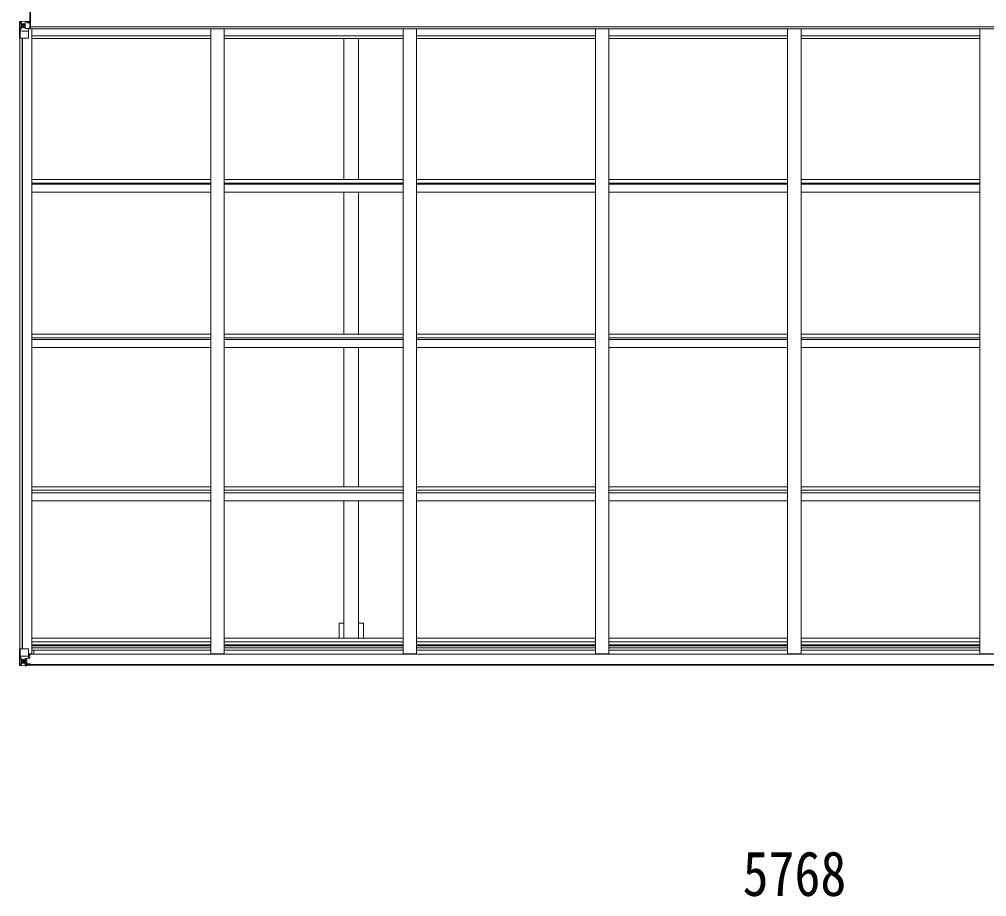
# Model space of a CAD drawing. Units: millimetres at full size; details may follow other scales. Extents: x -9783 to 33769, y -6828 to 6752.
# Drawn here: x 1770 to 5372, y 86 to 3354 of the extents above; entities that cross this region are included whole.
import ezdxf
from ezdxf.enums import TextEntityAlignment as Align

# ---------------------------------------------------------------- set-up
doc = ezdxf.new("R2010")
doc.units = ezdxf.units.MM
doc.header["$LTSCALE"] = 35
for name, color, linetype, lineweight in [('0-1_本体', 4, 'Continuous', 9), ('0-2_部品', 7, 'Continuous', 9), ('0-7_合掌部品', 3, 'Continuous', 9), ('0-A_寸法', 6, 'Continuous', 9)]:
    doc.layers.add(name, color=color, linetype=linetype, lineweight=lineweight)
doc.styles.add('ＭＳ ゴシック', font='')
doc.styles.get('ＭＳ ゴシック').set_extended_font_data('MS Gothic')

msp = doc.modelspace()

# ---------------------------------------------------------------- linework, layer by layer
at = {"layer": '0-1_本体'}
for p, q in [((1798.7, 3346.27), (1809.2, 3346.27)), ((1808.16, 3320.82), (1811.7, 3320.82)), ((7500.7, 3325.96), (1811.7, 3326.24)), ((1811.7, 3322.92), (1811.7, 3319.27)), ((7500.7, 3319.27), (1811.7, 3319.27)), ((1817.2, 3319.53), (1817.2, 990.3)), ((2483.2, 3319.53), (2483.2, 990.71)), ((2533.2, 3319.53), (2533.2, 990.71)), ((3199.2, 3319.53), (3199.2, 990.71)), ((3249.2, 3319.53), (3249.2, 990.71)), ((3915.2, 3319.53), (3915.2, 990.71)), ((3965.2, 3319.53), (3965.2, 990.71)), ((4631.2, 3319.53), (4631.2, 990.71)), ((4681.2, 3319.53), (4681.2, 990.71)), ((5347.2, 3319.53), (5347.2, 990.71)), ((1772.2, 3284.48), (1772.2, 1009.38)), ((1781.2, 3284.48), (1781.2, 1009.38)), ((1781.9, 3284.48), (1781.9, 1009.38)), ((1817.2, 3292.72), (2483.2, 3292.72)), ((1817.2, 3283.61), (2483.2, 3283.61)), ((2533.2, 3292.72), (3199.2, 3292.72)), ((2533.2, 3283.61), (3199.2, 3283.61)), ((2978.7, 3283.61), (2978.7, 2757.55)), ((3033.7, 3283.61), (3033.7, 2757.55)), ((3249.2, 3292.72), (3915.2, 3292.72)), ((3249.2, 3283.61), (3915.2, 3283.61)), ((3965.2, 3292.72), (4631.2, 3292.72)), ((3965.2, 3283.61), (4631.2, 3283.61)), ((4681.2, 3292.72), (5347.2, 3292.72)), ((4681.2, 3283.61), (5347.2, 3283.61)), ((1817.2, 2757.55), (2483.2, 2757.55)), ((1817.2, 2744.53), (2483.2, 2744.53)), ((1817.2, 2740.74), (2483.2, 2740.74)), ((2533.2, 2757.55), (3199.2, 2757.55)), ((2533.2, 2744.53), (3199.2, 2744.53)), ((2533.2, 2740.74), (3199.2, 2740.74)), ((3249.2, 2757.55), (3915.2, 2757.55)), ((3249.2, 2744.53), (3915.2, 2744.53)), ((3249.2, 2740.74), (3915.2, 2740.74)), ((3965.2, 2757.55), (4631.2, 2757.55)), ((3965.2, 2744.53), (4631.2, 2744.53)), ((3965.2, 2740.74), (4631.2, 2740.74)), ((4681.2, 2757.55), (5347.2, 2757.55)), ((4681.2, 2744.53), (5347.2, 2744.53)), ((4681.2, 2740.74), (5347.2, 2740.74)), ((1817.2, 2710.93), (2483.2, 2710.93)), ((2533.2, 2710.93), (3199.2, 2710.93)), ((2978.7, 2710.93), (2978.7, 2181.26)), ((3033.7, 2710.93), (3033.7, 2181.26)), ((3249.2, 2710.93), (3915.2, 2710.93)), ((3965.2, 2710.93), (4631.2, 2710.93)), ((4681.2, 2710.93), (5347.2, 2710.93)), ((1817.2, 2181.26), (2483.2, 2181.26)), ((1817.2, 2168.3), (2483.2, 2168.3)), ((2533.2, 2181.26), (3199.2, 2181.26)), ((2533.2, 2168.3), (3199.2, 2168.3)), ((3249.2, 2181.26), (3915.2, 2181.26)), ((3249.2, 2168.3), (3915.2, 2168.3)), ((3965.2, 2181.26), (4631.2, 2181.26)), ((3965.2, 2168.3), (4631.2, 2168.3)), ((4681.2, 2181.26), (5347.2, 2181.26)), ((4681.2, 2168.3), (5347.2, 2168.3)), ((1817.2, 2161.14), (2483.2, 2161.14)), ((1817.2, 2131.7), (2483.2, 2131.7)), ((2533.2, 2161.14), (3199.2, 2161.14)), ((2533.2, 2131.7), (3199.2, 2131.7)), ((2978.7, 2131.7), (2978.7, 1612.56)), ((3033.7, 2131.7), (3033.7, 1612.56)), ((3249.2, 2161.14), (3915.2, 2161.14)), ((3249.2, 2131.7), (3915.2, 2131.7)), ((3965.2, 2161.14), (4631.2, 2161.14)), ((3965.2, 2131.7), (4631.2, 2131.7)), ((4681.2, 2161.14), (5347.2, 2161.14)), ((4681.2, 2131.7), (5347.2, 2131.7)), ((1817.2, 1612.56), (2483.2, 1612.56)), ((1817.2, 1599.72), (2483.2, 1599.72)), ((1817.2, 1589.75), (2483.2, 1589.75)), ((2533.2, 1612.56), (3199.2, 1612.56)), ((2533.2, 1599.72), (3199.2, 1599.72)), ((2533.2, 1589.75), (3199.2, 1589.75)), ((3249.2, 1612.56), (3915.2, 1612.56)), ((3249.2, 1599.72), (3915.2, 1599.72)), ((3249.2, 1589.75), (3915.2, 1589.75)), ((3965.2, 1612.56), (4631.2, 1612.56)), ((3965.2, 1599.72), (4631.2, 1599.72)), ((3965.2, 1589.75), (4631.2, 1589.75)), ((4681.2, 1612.56), (5347.2, 1612.56)), ((4681.2, 1599.72), (5347.2, 1599.72)), ((4681.2, 1589.75), (5347.2, 1589.75)), ((1817.2, 1560.75), (2483.2, 1560.75)), ((2533.2, 1560.75), (3199.2, 1560.75)), ((2978.7, 1560.75), (2978.7, 1048.34)), ((3033.7, 1560.75), (3033.7, 1048.34)), ((3249.2, 1560.75), (3915.2, 1560.75)), ((3965.2, 1560.75), (4631.2, 1560.75)), ((4681.2, 1560.75), (5347.2, 1560.75)), ((3051.4, 1104.61), (3033.7, 1104.61)), ((3051.4, 1104.61), (3051.4, 1048.34)), ((1817.2, 1048.34), (2483.2, 1048.34)), ((2533.2, 1048.34), (3199.2, 1048.34)), ((3249.2, 1048.34), (3915.2, 1048.34)), ((3965.2, 1048.34), (4631.2, 1048.34)), ((4681.2, 1048.34), (5347.2, 1048.34)), ((1817.2, 1035.52), (2483.2, 1035.52)), ((1817.2, 1024.17), (2483.2, 1024.17)), ((1817.2, 1020.39), (2483.2, 1020.39)), ((1817.2, 1013.32), (2483.2, 1013.32)), ((2533.2, 1035.52), (3199.2, 1035.52)), ((2533.2, 1024.17), (3199.2, 1024.17)), ((2533.2, 1020.39), (3199.2, 1020.39)), ((2533.2, 1013.32), (3199.2, 1013.32)), ((3249.2, 1035.52), (3915.2, 1035.52)), ((3249.2, 1024.17), (3915.2, 1024.17)), ((3249.2, 1020.39), (3915.2, 1020.39)), ((3249.2, 1013.32), (3915.2, 1013.32)), ((3965.2, 1035.52), (4631.2, 1035.52)), ((3965.2, 1024.17), (4631.2, 1024.17)), ((3965.2, 1020.39), (4631.2, 1020.39)), ((3965.2, 1013.32), (4631.2, 1013.32)), ((4681.2, 1035.52), (5347.2, 1035.52)), ((4681.2, 1024.17), (5347.2, 1024.17)), ((4681.2, 1020.39), (5347.2, 1020.39)), ((4681.2, 1013.32), (5347.2, 1013.32)), ((1804.2, 990.3), (1817.2, 990.3)), ((1817.2, 1003.95), (2483.2, 1003.95)), ((1824.7, 1003.95), (1824.7, 988.88)), ((1824.7, 988.88), (7487.7, 988.88)), ((2483.2, 990.71), (2533.2, 990.71)), ((2533.2, 1003.95), (3199.2, 1003.95)), ((3199.2, 990.71), (3249.2, 990.71)), ((3249.2, 1003.95), (3915.2, 1003.95)), ((3915.2, 990.71), (3965.2, 990.71)), ((3965.2, 1003.95), (4631.2, 1003.95)), ((4631.2, 990.71), (4681.2, 990.71)), ((4681.2, 1003.95), (5347.2, 1003.95)), ((5347.2, 990.71), (5397.2, 990.71)), ((1793.7, 950.67), (7518.7, 950.67)), ((1793.7, 948.61), (7518.7, 948.61))]:
    msp.add_line(p, q, dxfattribs=at)
msp.add_lwpolyline([(2978.7, 1104.61), (2961, 1104.61), (2961, 1048.34)], dxfattribs=at)
at = {"layer": '0-2_部品'}
for p, q in [((1773.05, 1009.12), (1803.2, 1009.12)), ((1773.05, 1009.12), (1773.05, 948.53)), ((1773.59, 982.24), (1780.2, 982.45)), ((1773.59, 982.24), (1777.74, 970.15)), ((1780.2, 982.45), (1804.2, 982.45)), ((1803.38, 974.76), (1793.03, 973.11)), ((1793.03, 972.47), (1803.38, 974.13)), ((1793.03, 973.11), (1793.03, 972.47)), ((1797.7, 973.22), (1797.7, 953.25)), ((1803.38, 974.13), (1803.38, 974.76)), ((1803.66, 974.2), (1807.7, 974.24)), ((1804.2, 1008.12), (1804.2, 975.02)), ((1824.7, 989.43), (1804.2, 989.43)), ((1808.7, 986.12), (1804.2, 986.12)), ((1807.7, 975.97), (1808.7, 975.97)), ((1808.7, 974.25), (1807.7, 974.24)), ((1808.7, 989.43), (1808.7, 974.25)), ((1770.2, 948.41), (1770.2, 948.45)), ((1771.14, 947.45), (1771.14, 947.41)), ((1771.14, 947.4), (1771.14, 947.4)), ((1780.11, 947.02), (1772.19, 947.49)), ((1773.05, 948.46), (1773.05, 948.53)), ((1777.02, 951.91), (1774.28, 948.24)), ((1780.2, 968.92), (1777.87, 968.89)), ((1777.87, 968.89), (1777.87, 955.41)), ((1777.87, 955.41), (1780.2, 955.36)), ((1780.2, 968.92), (1792.2, 968.92)), ((1780.2, 968.92), (1780.2, 968.92)), ((1780.2, 955.36), (1792.2, 955.36)), ((1792.2, 946.23), (1780.2, 947.01)), ((1785.68, 962.56), (1785.68, 963.52)), ((1791.2, 955.36), (1792.2, 955.36)), ((1792.2, 972.21), (1792.2, 946.12)), ((1793.7, 968.92), (1792.2, 968.92)), ((1793.7, 955.36), (1792.2, 955.36)), ((1793.7, 951.82), (1792.2, 951.82)), ((1792.2, 947), (1798.7, 946.6)), ((1798.7, 945.72), (1792.2, 946.12)), ((1797.7, 965.32), (1793.7, 965.32)), ((1797.7, 957.11), (1793.7, 957.11)), ((1794.2, 952.18), (1793.7, 952.18)), ((1798.7, 947.53), (1793.7, 947.62)), ((1793.81, 953.48), (1797.7, 953.48)), ((1794.2, 953.28), (1794.2, 953.11)), ((1794.2, 953.11), (1794.2, 953.11)), ((1804.2, 953.03), (1794.2, 953.11)), ((1794.2, 951.16), (1794.2, 953.11)), ((1802.2, 951.18), (1794.2, 951.18)), ((1802.2, 951.16), (1794.2, 951.16)), ((1798.7, 947.53), (1798.7, 948.35)), ((1798.7, 947.12), (1798.7, 947.53)), ((1798.7, 947.12), (1798.7, 946.6)), ((1798.7, 946.6), (1798.7, 945.72)), ((1803.7, 947.92), (1803.7, 948.35)), ((1804, 947.92), (1803.7, 947.92)), ((1804, 947.92), (1805.69, 948.35)), ((1804.2, 953.03), (1804.2, 951.42)), ((1804.2, 951.42), (1809.2, 951.42)), ((1809.2, 950.41), (1809.2, 951.42)), ((1809.2, 951.42), (1810.2, 951.42)), ((1810.2, 953.1), (1810.2, 952.98)), ((1810.2, 951.42), (1810.2, 952.98)), ((1810.2, 951.42), (1810.2, 950.41))]:
    msp.add_line(p, q, dxfattribs=at)
for points in [[(1770.2, 948.45), (1770.2, 1009.12), (1773.05, 1009.12)], [(1798.7, 947.12), (1793.7, 947.12), (1793.7, 972.58)], [(1807.7, 974.24), (1807.7, 975.97), (1804.2, 975.99)], [(1771.14, 947.4), (1780.2, 946.85), (1792.2, 946.12)], [(1783.76, 961.6), (1782.8, 961.6), (1782.8, 960.64), (1783.76, 960.64)], [(1785.68, 963.52), (1784.72, 963.52), (1784.72, 962.56)], [(1784.72, 959.68), (1784.72, 958.72), (1785.68, 958.72), (1785.68, 959.68)], [(1786.64, 960.64), (1787.6, 960.64), (1787.6, 961.6), (1786.64, 961.6)], [(1809.2, 953.15), (1794.2, 953.28), (1794.2, 953.28)], [(1794.2, 952.18), (1802.2, 952.18), (1802.2, 950.41)], [(1804.2, 953.03), (1804.2, 953.04), (1810.2, 952.98)]]:
    msp.add_lwpolyline(points, dxfattribs=at)
msp.add_circle((1785.2, 961.12), 5.3, dxfattribs=at)
for centre, radius, start, end in [((1803.2, 1008.12), 1, 0, 90), ((1793.14, 972.18), 0.937, 96.73234, 177.67791), ((1803.27, 975.69), 0.937, 276.73234, 357.67791), ((1803.27, 975.06), 0.937, 276.73234, 357.67791), ((1771.2, 948.45), 0.999, 180.04917, 266.5576), ((1771.2, 948.41), 0.999, 180.04917, 266.5576), ((1771.2, 948.4), 1, 179.99921, 266.49983), ((1772.36, 934.8), 12.7, 84.89689, 90.75534), ((1774.33, 948.41), 1.28, 177.54105, 228.82169), ((1783.76, 962.56), 0.96, 270, 0), ((1783.76, 959.68), 0.96, 0, 90), ((1786.64, 962.56), 0.96, 180, 270), ((1786.64, 959.68), 0.96, 90, 180), ((1793.14, 971.54), 0.937, 96.73234, 177.67791), ((1794.2, 953.61), 0.5, 179.95536, 269.47105), ((1794.2, 950.68), 0.5, 89.99891, 179.99891), ((1794.2, 950.66), 0.5, 90.00309, 180.00198), ((1794.22, 953.79), 0.513, 178.95293, 268.11972), ((1809.34, 945.46), 7.69, 83.56574, 91.03001)]:
    msp.add_arc(centre, radius, start, end, dxfattribs=at)
for centre, major_axis, ratio, start_param, end_param in [((1774.31, 979.89), (0.85, -2.32), 0.403757, 3.0087805, 3.9744392), ((1773.14, 947.33), (2, -0.12), 0.060933, 2.0712557, 3.1453404), ((1972.14, 935.09), (201, -12.36), 0.060933, 3.1453404, 3.145839), ((1773.33, 950.42), (-0.02, -3), 0.466854, 0.125683, 0.7596956), ((1775, 955.5), (0.03, -5), 0.573921, 0.7672717, 1.551125), ((1776.47, 968.86), (0, -3), 0.468246, 1.5772882, 2.0127935), ((1698.46, 955.36), (81.75, 0), 0.061163, 6.2824128, 6.2831853)]:
    msp.add_ellipse(centre, major_axis=major_axis, ratio=ratio, start_param=start_param, end_param=end_param, dxfattribs=at)
at = {"layer": '0-7_合掌部品'}
for p, q in [((1770.2, 3344.92), (1770.2, 3284.21)), ((1771.14, 3345.88), (1771.14, 3345.93)), ((1780.11, 3346.31), (1772.19, 3345.84)), ((1773.05, 3344.87), (1773.05, 3344.8)), ((1773.05, 3284.21), (1773.05, 3344.8)), ((1773.59, 3311.1), (1777.74, 3323.18)), ((1777.02, 3341.42), (1774.28, 3345.09)), ((1777.87, 3337.92), (1780.2, 3337.98)), ((1777.87, 3324.44), (1777.87, 3337.92)), ((1780.2, 3324.41), (1777.87, 3324.44)), ((1792.2, 3347.1), (1780.2, 3346.32)), ((1780.2, 3337.97), (1792.2, 3337.97)), ((1780.2, 3324.41), (1780.2, 3324.41)), ((1792.2, 3324.41), (1780.2, 3324.41)), ((1784.72, 3330.77), (1784.72, 3329.81)), ((1792.2, 3320.43), (1792.2, 3347.21)), ((1792.2, 3320.43), (1798.7, 3320.43)), ((1793.03, 3320.22), (1793.03, 3320.43)), ((1803.38, 3318.57), (1793.03, 3320.22)), ((1795.73, 3320.43), (1803.38, 3319.2)), ((1798.7, 3347.61), (1798.7, 3341.67)), ((1807.7, 3342.24), (1798.7, 3342.29)), ((1798.7, 3320.43), (1807.7, 3320.46)), ((1803.38, 3319.2), (1803.38, 3318.57)), ((1804.2, 3285.21), (1804.2, 3318.31)), ((1808.7, 3321.37), (1808.7, 3341.52)), ((1770.2, 3284.21), (1803.2, 3284.21)), ((1773.59, 3311.1), (1780.2, 3310.88)), ((1780.2, 3310.88), (1804.2, 3310.88))]:
    msp.add_line(p, q, dxfattribs=at)
msp.add_lwpolyline([(1810.7, 3322.9), (1810.7, 3385.9), (1809.2, 3385.9), (1809.2, 3322.9)], close=True, dxfattribs=at)
for points in [[(1810.7, 3322.9), (1811.7, 3322.9), (1811.7, 3385.9), (1810.7, 3385.9)], [(1771.14, 3345.93), (1780.2, 3346.48), (1798.7, 3347.61)], [(1783.76, 3332.69), (1782.8, 3332.69), (1782.8, 3331.73), (1783.76, 3331.73)], [(1785.68, 3333.65), (1785.68, 3334.61), (1784.72, 3334.61), (1784.72, 3333.65)], [(1784.72, 3329.81), (1785.68, 3329.81), (1785.68, 3330.77)], [(1786.64, 3331.73), (1787.6, 3331.73), (1787.6, 3332.69), (1786.64, 3332.69)], [(1808.7, 3341.52), (1808.69, 3341.63), (1798.7, 3341.67)]]:
    msp.add_lwpolyline(points, dxfattribs=at)
msp.add_circle((1785.2, 3332.21), 5.3, dxfattribs=at)
for centre, radius, start, end in [((1771.2, 3344.93), 1, 93.50017, 180.00079), ((1771.2, 3344.92), 0.999, 93.4424, 179.95083), ((1771.2, 3344.88), 0.999, 93.4424, 179.95083), ((1772.36, 3358.53), 12.7, 269.24466, 275.10311), ((1774.33, 3344.92), 1.28, 131.17831, 182.45895), ((1783.76, 3333.65), 0.96, 270, 0), ((1783.76, 3330.77), 0.96, 0, 90), ((1786.64, 3333.65), 0.96, 180, 270), ((1786.64, 3330.77), 0.96, 90, 180), ((1793.14, 3321.15), 0.937, 230.93398, 263.26766), ((1803.27, 3318.27), 0.937, 2.32209, 83.26766), ((1803.27, 3317.64), 0.937, 2.32209, 83.26766), ((1803.2, 3285.21), 1, 270, 0)]:
    msp.add_arc(centre, radius, start, end, dxfattribs=at)
for centre, major_axis, ratio, start_param, end_param in [((1972.14, 3358.24), (201, 12.36), 0.060933, 3.1373463, 3.1378449), ((1773.14, 3346), (2, 0.12), 0.060933, 3.1378449, 4.2119296), ((1773.33, 3342.91), (-0.02, 3), 0.466854, 5.5234897, 6.1575023), ((1775, 3337.84), (0.03, 5), 0.573921, 4.7320603, 5.5159136), ((1776.47, 3324.47), (0, 3), 0.468246, 4.2703918, 4.7058971), ((1698.46, 3337.97), (81.75, 0), 0.061163, 0, 0.0007725), ((1807.7, 3341.53), (1, -0.012), 0.707053, 0.1587743, 1.5795216), ((1807.7, 3321.37), (1, 0.021), 0.906239, 4.6936843, 6.2644806), ((1774.31, 3313.44), (0.85, 2.32), 0.403757, 2.3087461, 3.2744049)]:
    msp.add_ellipse(centre, major_axis=major_axis, ratio=ratio, start_param=start_param, end_param=end_param, dxfattribs=at)

# ---------------------------------------------------------------- texts
at = {"layer": '0-A_寸法', "color": 7, "style": 'ＭＳ ゴシック', "width": 0.85}
msp.add_text('5768', height=166.8, dxfattribs=at).set_placement((4463.7, 38.56), align=Align.BOTTOM_LEFT)

doc.saveas('drawing.dxf')
